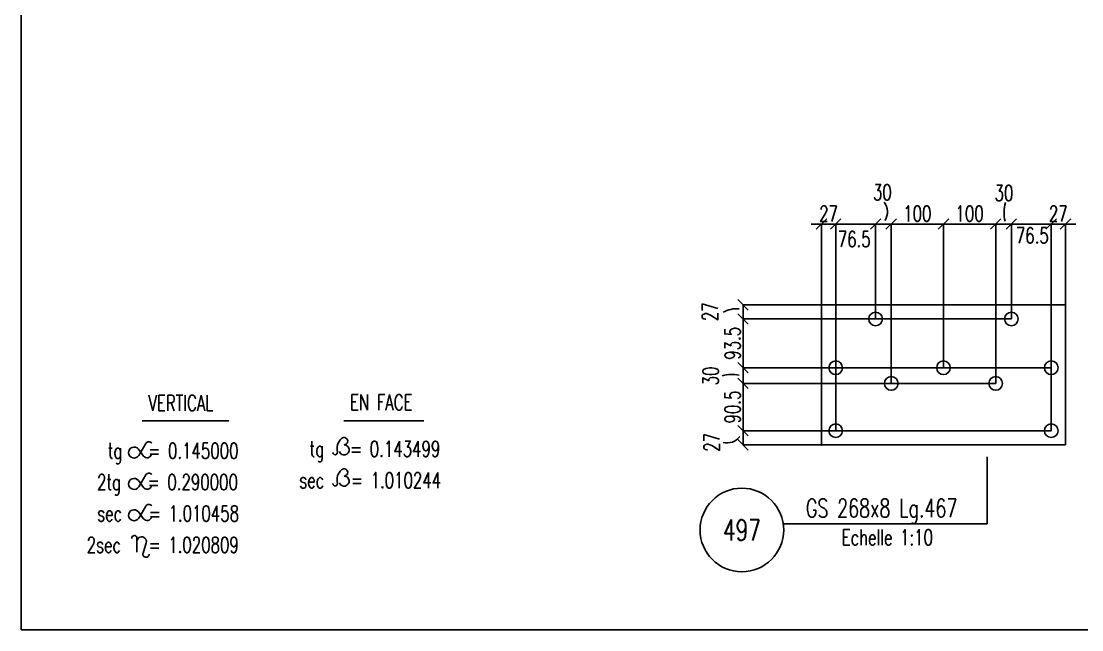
# Model space of a CAD drawing. Extents: x 142141 to 158361, y -163675 to -152195.
# Drawn here: x 142141 to 146201, y -163675 to -161347 of the extents above; entities that cross this region are included whole.
import ezdxf
from ezdxf.enums import TextEntityAlignment as Align

# ---------------------------------------------------------------- set-up
doc = ezdxf.new("R2010")
doc.units = 0
doc.header["$LTSCALE"] = 200
doc.header["$MEASUREMENT"] = 0
doc.layers.get('0').update_dxf_attribs({"linetype": 'CONTINUOUS'})
doc.layers.get('DEFPOINTS').update_dxf_attribs({"linetype": 'CONTINUOUS'})
for name, color, linetype in [('BOLLINI_1', 7, 'CONTINUOUS'), ('FORI', 2, 'CONTINUOUS'), ('LINEA-MEDIA', 7, 'CONTINUOUS'), ('LINEE_PIASTRE', 2, 'CONTINUOUS'), ('LS', 7, 'CONTINUOUS'), ('PIASTRE', 5, 'CONTINUOUS')]:
    doc.layers.add(name, color=color, linetype=linetype)
doc.styles.add('QUOTE', font='ROMANS8.SHX', dxfattribs={"width": 0.7})
doc.styles.add('RQL', font='ROMANS8.SHX', dxfattribs={"width": 0.7})
doc.styles.add('RS', font='ROMANS8.shx', dxfattribs={"width": 0.7})
doc.styles.get("Standard").update_dxf_attribs({"font": 'ROMANS8.SHX', "width": 0.7})
doc.dimstyles.new('TRATTO', dxfattribs={"dimscale": 0, "dimtxt": 60, "dimasz": 40, "dimexe": 0, "dimexo": 0, "dimgap": 10, "dimtad": 1, "dimrnd": 0.5, "dimdsep": 46, "dimtxsty": 'RS', "dimblk1": 'OBLIQUE', "dimblk2": 'OBLIQUE', "dimsah": 1, "dimcen": 0.09, "dimclrd": 2, "dimclre": 2, "dimclrt": 7, "dimadec": 0, "dimazin": 0, "dimtfac": 1, "dimtix": 1, "dimtmove": 2, "dimatfit": 3, "dimfxl": 1, "dimtolj": 1, "dimtzin": 0, "dimarcsym": 0})

# ---------------------------------------------------------------- blocks, each defined once
blk = doc.blocks.new('MRKR_98')
blk.add_point((0, 0))
at = {"color": 7, "style": 'QUOTE', "width": 0.5, "flags": 1}
for tag, p in [('TI', (3.7, 6.8)), ('NFORI', (3.7, 5.3)), ('AUX2', (3.7, 4.9)), ('FAM', (3.7, 4.5)), ('AUX1', (3.7, 4.2)), ('COMMESSA', (3.7, 3.8)), ('SPESSORE', (3.7, 2.5)), ('SV', (3.7, 1.8)), ('QUA', (3.7, 1.1)), ('DI_S', (3.7, 6.4)), ('D_S', (3.7, 6)), ('E_S', (3.7, 5.7)), ('MD', (3.7, 3.5)), ('MP', (3.7, 3.2)), ('LARGHEZZA', (3.7, 2.8)), ('NP', (3.7, 2.1)), ('PESO', (3.7, 1.4)), ('LUN', (3.7, 0.8)), ('PROF', (3.7, 0.4)), ('POS', (3.7, 0.1))]:
    blk.add_attdef(tag, p, '', height=0.2, dxfattribs=at)
at = {"color": 7, "flags": 1}
for tag, p in [('LAV1', (5.3, 6.9)), ('LAV2', (5.3, 6.5)), ('LAV3', (5.3, 6.2)), ('LAV4', (5.3, 5.9)), ('LAV5', (5.3, 5.5)), ('LAV6', (5.3, 5.2)), ('LAV7', (5.3, 4.9)), ('LAV8', (5.3, 4.5)), ('LAV9', (5.3, 4.2)), ('LAV10', (5.3, 3.9))]:
    blk.add_attdef(tag, p, '', height=0.2, dxfattribs=at)
blk = doc.blocks.new('16')
blk.add_circle((0, 0), 1)
blk = doc.blocks.new('_OBLIQUE')
at = {"color": 0, "linetype": 'ByBlock'}
blk.add_line((-0.5, -0.5), (0.5, 0.5), dxfattribs=at)
blk = doc.blocks.new('*D142')
at = {"layer": 'DEFPOINTS', "color": 0, "transparency": 16777216}
for p in [(145258.7, -162122.9), (145204.1, -162432), (145258.7, -162913.7)]:
    blk.add_point(p, dxfattribs=at)
at = {"layer": 'LS', "color": 2, "lineweight": -2, "transparency": 16777216}
for p, q in [((145204.1, -162122.9), (145164.1, -162122.9)), ((145204.1, -162432), (145204.1, -162122.9)), ((145204.1, -162122.9), (145258.7, -162122.9)), ((145258.7, -162913.7), (145258.7, -162122.9)), ((145258.7, -162122.9), (145298.7, -162122.9))]:
    blk.add_line(p, q, dxfattribs=at)
at = {"layer": 'LS', "color": 2, "lineweight": -2, "transparency": 16777216, "xscale": 40, "yscale": 40, "zscale": 40}
blk.add_blockref('_OBLIQUE', (145204.1, -162122.9), dxfattribs=at)
at = {"layer": 'LS', "color": 2, "lineweight": -2, "transparency": 16777216, "xscale": 40, "yscale": 40, "zscale": 40, "rotation": 180}
blk.add_blockref('_OBLIQUE', (145258.7, -162122.9), dxfattribs=at)
at = {"layer": 'LS', "color": 7, "transparency": 16777216, "insert": (145231.4, -162082.9), "char_height": 60, "attachment_point": 5, "style": 'RS'}
blk.add_mtext('\\A1;27', dxfattribs=at)
blk = doc.blocks.new('*D143')
at = {"layer": 'DEFPOINTS', "color": 0, "transparency": 16777216}
for p in [(145411.2, -162122.9), (145411.2, -162486.2), (145258.7, -162672.9)]:
    blk.add_point(p, dxfattribs=at)
at = {"layer": 'LS', "color": 2, "lineweight": -2, "transparency": 16777216}
for p, q in [((145258.7, -162672.9), (145258.7, -162122.9)), ((145258.7, -162122.9), (145411.2, -162122.9)), ((145411.2, -162486.2), (145411.2, -162122.9))]:
    blk.add_line(p, q, dxfattribs=at)
at = {"layer": 'LS', "color": 2, "lineweight": -2, "transparency": 16777216, "xscale": 40, "yscale": 40, "zscale": 40, "rotation": 180}
blk.add_blockref('_OBLIQUE', (145258.7, -162122.9), dxfattribs=at)
at = {"layer": 'LS', "color": 2, "lineweight": -2, "transparency": 16777216, "xscale": 40, "yscale": 40, "zscale": 40}
blk.add_blockref('_OBLIQUE', (145411.2, -162122.9), dxfattribs=at)
at = {"layer": 'LS', "color": 7, "transparency": 16777216, "insert": (145329.5, -162180.7), "char_height": 60, "attachment_point": 5, "style": 'RS'}
blk.add_mtext('\\A1;76.5', dxfattribs=at)
blk = doc.blocks.new('*D144')
at = {"layer": 'DEFPOINTS', "color": 0, "transparency": 16777216}
for p in [(145471.1, -162122.9), (145411.2, -162486.2), (145471.1, -162732.9)]:
    blk.add_point(p, dxfattribs=at)
at = {"layer": 'LS', "color": 2, "lineweight": -2, "transparency": 16777216}
for p, q in [((145411.2, -162486.2), (145411.2, -162122.9)), ((145411.2, -162122.9), (145471.1, -162122.9)), ((145471.1, -162732.9), (145471.1, -162122.9))]:
    blk.add_line(p, q, dxfattribs=at)
at = {"layer": 'LS', "color": 2, "lineweight": -2, "transparency": 16777216, "xscale": 40, "yscale": 40, "zscale": 40, "rotation": 180}
blk.add_blockref('_OBLIQUE', (145411.2, -162122.9), dxfattribs=at)
at = {"layer": 'LS', "color": 2, "lineweight": -2, "transparency": 16777216, "xscale": 40, "yscale": 40, "zscale": 40}
blk.add_blockref('_OBLIQUE', (145471.1, -162122.9), dxfattribs=at)
at = {"layer": 'LS', "color": 7, "transparency": 16777216, "insert": (145437.4, -162001.5), "char_height": 60, "attachment_point": 5, "style": 'RS'}
blk.add_mtext('\\A1;30', dxfattribs=at)
blk = doc.blocks.new('*D145')
at = {"layer": 'DEFPOINTS', "color": 0, "transparency": 16777216}
for p in [(145671.1, -162122.9), (145671.1, -162672.9), (145471.1, -162732.9)]:
    blk.add_point(p, dxfattribs=at)
at = {"layer": 'LS', "color": 2, "lineweight": -2, "transparency": 16777216}
for p, q in [((145471.1, -162732.9), (145471.1, -162122.9)), ((145471.1, -162122.9), (145671.1, -162122.9)), ((145671.1, -162672.9), (145671.1, -162122.9))]:
    blk.add_line(p, q, dxfattribs=at)
at = {"layer": 'LS', "color": 2, "lineweight": -2, "transparency": 16777216, "xscale": 40, "yscale": 40, "zscale": 40, "rotation": 180}
blk.add_blockref('_OBLIQUE', (145471.1, -162122.9), dxfattribs=at)
at = {"layer": 'LS', "color": 2, "lineweight": -2, "transparency": 16777216, "xscale": 40, "yscale": 40, "zscale": 40}
blk.add_blockref('_OBLIQUE', (145671.1, -162122.9), dxfattribs=at)
at = {"layer": 'LS', "color": 7, "transparency": 16777216, "insert": (145571.1, -162082.9), "char_height": 60, "attachment_point": 5, "style": 'RS'}
blk.add_mtext('\\A1;100', dxfattribs=at)
blk = doc.blocks.new('*D146')
at = {"layer": 'DEFPOINTS', "color": 0, "transparency": 16777216}
for p in [(145871.1, -162122.9), (145671.1, -162672.9), (145871.1, -162732.9)]:
    blk.add_point(p, dxfattribs=at)
at = {"layer": 'LS', "color": 2, "lineweight": -2, "transparency": 16777216}
for p, q in [((145671.1, -162672.9), (145671.1, -162122.9)), ((145671.1, -162122.9), (145871.1, -162122.9)), ((145871.1, -162732.9), (145871.1, -162122.9))]:
    blk.add_line(p, q, dxfattribs=at)
at = {"layer": 'LS', "color": 2, "lineweight": -2, "transparency": 16777216, "xscale": 40, "yscale": 40, "zscale": 40, "rotation": 180}
blk.add_blockref('_OBLIQUE', (145671.1, -162122.9), dxfattribs=at)
at = {"layer": 'LS', "color": 2, "lineweight": -2, "transparency": 16777216, "xscale": 40, "yscale": 40, "zscale": 40}
blk.add_blockref('_OBLIQUE', (145871.1, -162122.9), dxfattribs=at)
at = {"layer": 'LS', "color": 7, "transparency": 16777216, "insert": (145771.1, -162082.9), "char_height": 60, "attachment_point": 5, "style": 'RS'}
blk.add_mtext('\\A1;100', dxfattribs=at)
blk = doc.blocks.new('*D147')
at = {"layer": 'DEFPOINTS', "color": 0, "transparency": 16777216}
for p in [(145931.1, -162122.9), (145931.1, -162486.2), (145871.1, -162732.9)]:
    blk.add_point(p, dxfattribs=at)
at = {"layer": 'LS', "color": 2, "lineweight": -2, "transparency": 16777216}
for p, q in [((145871.1, -162732.9), (145871.1, -162122.9)), ((145871.1, -162122.9), (145931.1, -162122.9)), ((145931.1, -162486.2), (145931.1, -162122.9))]:
    blk.add_line(p, q, dxfattribs=at)
at = {"layer": 'LS', "color": 2, "lineweight": -2, "transparency": 16777216, "xscale": 40, "yscale": 40, "zscale": 40, "rotation": 180}
blk.add_blockref('_OBLIQUE', (145871.1, -162122.9), dxfattribs=at)
at = {"layer": 'LS', "color": 2, "lineweight": -2, "transparency": 16777216, "xscale": 40, "yscale": 40, "zscale": 40}
blk.add_blockref('_OBLIQUE', (145931.1, -162122.9), dxfattribs=at)
at = {"layer": 'LS', "color": 7, "transparency": 16777216, "insert": (145902.6, -162004), "char_height": 60, "attachment_point": 5, "style": 'RS'}
blk.add_mtext('\\A1;30', dxfattribs=at)
blk = doc.blocks.new('*D148')
at = {"layer": 'DEFPOINTS', "color": 0, "transparency": 16777216}
for p in [(146083.6, -162122.9), (145931.1, -162486.2), (146083.6, -162913.7)]:
    blk.add_point(p, dxfattribs=at)
at = {"layer": 'LS', "color": 2, "lineweight": -2, "transparency": 16777216}
for p, q in [((145931.1, -162486.2), (145931.1, -162122.9)), ((145931.1, -162122.9), (146083.6, -162122.9)), ((146083.6, -162913.7), (146083.6, -162122.9))]:
    blk.add_line(p, q, dxfattribs=at)
at = {"layer": 'LS', "color": 2, "lineweight": -2, "transparency": 16777216, "xscale": 40, "yscale": 40, "zscale": 40, "rotation": 180}
blk.add_blockref('_OBLIQUE', (145931.1, -162122.9), dxfattribs=at)
at = {"layer": 'LS', "color": 2, "lineweight": -2, "transparency": 16777216, "xscale": 40, "yscale": 40, "zscale": 40}
blk.add_blockref('_OBLIQUE', (146083.6, -162122.9), dxfattribs=at)
at = {"layer": 'LS', "color": 7, "transparency": 16777216, "insert": (146011.3, -162166.8), "char_height": 60, "attachment_point": 5, "style": 'RS'}
blk.add_mtext('\\A1;76.5', dxfattribs=at)
blk = doc.blocks.new('*D149')
at = {"layer": 'DEFPOINTS', "color": 0, "transparency": 16777216}
for p in [(146138.1, -162122.9), (146138.1, -162432), (146083.6, -162672.9)]:
    blk.add_point(p, dxfattribs=at)
at = {"layer": 'LS', "color": 2, "lineweight": -2, "transparency": 16777216}
for p, q in [((146083.6, -162122.9), (146043.6, -162122.9)), ((146083.6, -162672.9), (146083.6, -162122.9)), ((146083.6, -162122.9), (146138.1, -162122.9)), ((146138.1, -162432), (146138.1, -162122.9)), ((146138.1, -162122.9), (146178.1, -162122.9))]:
    blk.add_line(p, q, dxfattribs=at)
at = {"layer": 'LS', "color": 2, "lineweight": -2, "transparency": 16777216, "xscale": 40, "yscale": 40, "zscale": 40}
blk.add_blockref('_OBLIQUE', (146083.6, -162122.9), dxfattribs=at)
at = {"layer": 'LS', "color": 2, "lineweight": -2, "transparency": 16777216, "xscale": 40, "yscale": 40, "zscale": 40, "rotation": 180}
blk.add_blockref('_OBLIQUE', (146138.1, -162122.9), dxfattribs=at)
at = {"layer": 'LS', "color": 7, "transparency": 16777216, "insert": (146110.8, -162082.9), "char_height": 60, "attachment_point": 5, "style": 'RS'}
blk.add_mtext('\\A1;27', dxfattribs=at)
blk = doc.blocks.new('*D150')
at = {"layer": 'DEFPOINTS', "color": 0, "transparency": 16777216}
for p in [(144903.8, -162913.7), (146083.6, -162913.7), (145204.1, -162968)]:
    blk.add_point(p, dxfattribs=at)
at = {"layer": 'LS', "color": 2, "lineweight": -2, "transparency": 16777216}
for p, q in [((146083.6, -162913.7), (144903.8, -162913.7)), ((144903.8, -162968), (144903.8, -162913.7)), ((145204.1, -162968), (144903.8, -162968))]:
    blk.add_line(p, q, dxfattribs=at)
at = {"layer": 'LS', "color": 2, "lineweight": -2, "transparency": 16777216, "xscale": 40, "yscale": 40, "zscale": 40}
for p, rotation in [((144903.8, -162913.7), 90), ((144903.8, -162968), 270)]:
    blk.add_blockref('_OBLIQUE', p, dxfattribs=dict(at, rotation=rotation))
at = {"layer": 'LS', "color": 7, "transparency": 16777216, "insert": (144783.5, -162958.3), "char_height": 60, "attachment_point": 5, "rotation": 90, "style": 'RS'}
blk.add_mtext('\\A1;27', dxfattribs=at)
blk = doc.blocks.new('*D151')
at = {"layer": 'DEFPOINTS', "color": 0, "transparency": 16777216}
for p in [(144903.8, -162732.9), (145871.1, -162732.9), (145258.7, -162913.7)]:
    blk.add_point(p, dxfattribs=at)
at = {"layer": 'LS', "color": 2, "lineweight": -2, "transparency": 16777216}
for p, q in [((145871.1, -162732.9), (144903.8, -162732.9)), ((144903.8, -162913.7), (144903.8, -162732.9)), ((145258.7, -162913.7), (144903.8, -162913.7))]:
    blk.add_line(p, q, dxfattribs=at)
at = {"layer": 'LS', "color": 2, "lineweight": -2, "transparency": 16777216, "xscale": 40, "yscale": 40, "zscale": 40}
for p, rotation in [((144903.8, -162732.9), 90), ((144903.8, -162913.7), 270)]:
    blk.add_blockref('_OBLIQUE', p, dxfattribs=dict(at, rotation=rotation))
at = {"layer": 'LS', "color": 7, "transparency": 16777216, "insert": (144863.8, -162823.3), "char_height": 60, "attachment_point": 5, "rotation": 90, "style": 'RS'}
blk.add_mtext('\\A1;90.5', dxfattribs=at)
blk = doc.blocks.new('*D152')
at = {"layer": 'DEFPOINTS', "color": 0, "transparency": 16777216}
for p in [(144903.8, -162672.9), (146083.6, -162672.9), (145471.1, -162732.9)]:
    blk.add_point(p, dxfattribs=at)
at = {"layer": 'LS', "color": 2, "lineweight": -2, "transparency": 16777216}
for p, q in [((146083.6, -162672.9), (144903.8, -162672.9)), ((144903.8, -162732.9), (144903.8, -162672.9)), ((145471.1, -162732.9), (144903.8, -162732.9))]:
    blk.add_line(p, q, dxfattribs=at)
at = {"layer": 'LS', "color": 2, "lineweight": -2, "transparency": 16777216, "xscale": 40, "yscale": 40, "zscale": 40}
for p, rotation in [((144903.8, -162672.9), 90), ((144903.8, -162732.9), 270)]:
    blk.add_blockref('_OBLIQUE', p, dxfattribs=dict(at, rotation=rotation))
at = {"layer": 'LS', "color": 7, "transparency": 16777216, "insert": (144779.7, -162704.4), "char_height": 60, "attachment_point": 5, "rotation": 90, "style": 'RS'}
blk.add_mtext('\\A1;30', dxfattribs=at)
blk = doc.blocks.new('*D153')
at = {"layer": 'DEFPOINTS', "color": 0, "transparency": 16777216}
for p in [(144903.8, -162486.2), (145931.1, -162486.2), (145258.7, -162672.9)]:
    blk.add_point(p, dxfattribs=at)
at = {"layer": 'LS', "color": 2, "lineweight": -2, "transparency": 16777216}
for p, q in [((145931.1, -162486.2), (144903.8, -162486.2)), ((144903.8, -162672.9), (144903.8, -162486.2)), ((145258.7, -162672.9), (144903.8, -162672.9))]:
    blk.add_line(p, q, dxfattribs=at)
at = {"layer": 'LS', "color": 2, "lineweight": -2, "transparency": 16777216, "xscale": 40, "yscale": 40, "zscale": 40}
for p, rotation in [((144903.8, -162486.2), 90), ((144903.8, -162672.9), 270)]:
    blk.add_blockref('_OBLIQUE', p, dxfattribs=dict(at, rotation=rotation))
at = {"layer": 'LS', "color": 7, "transparency": 16777216, "insert": (144863.8, -162579.5), "char_height": 60, "attachment_point": 5, "rotation": 90, "style": 'RS'}
blk.add_mtext('\\A1;93.5', dxfattribs=at)
blk = doc.blocks.new('*D154')
at = {"layer": 'DEFPOINTS', "color": 0, "transparency": 16777216}
for p in [(144903.8, -162432), (145204.1, -162432), (145411.2, -162486.2)]:
    blk.add_point(p, dxfattribs=at)
at = {"layer": 'LS', "color": 2, "lineweight": -2, "transparency": 16777216}
for p, q in [((145204.1, -162432), (144903.8, -162432)), ((144903.8, -162486.2), (144903.8, -162432)), ((145411.2, -162486.2), (144903.8, -162486.2))]:
    blk.add_line(p, q, dxfattribs=at)
at = {"layer": 'LS', "color": 2, "lineweight": -2, "transparency": 16777216, "xscale": 40, "yscale": 40, "zscale": 40}
for p, rotation in [((144903.8, -162432), 90), ((144903.8, -162486.2), 270)]:
    blk.add_blockref('_OBLIQUE', p, dxfattribs=dict(at, rotation=rotation))
at = {"layer": 'LS', "color": 7, "transparency": 16777216, "insert": (144777.8, -162458.7), "char_height": 60, "attachment_point": 5, "rotation": 90, "style": 'RS'}
blk.add_mtext('\\A1;27', dxfattribs=at)
blk = doc.blocks.new('xxx')
blk.add_circle((0, 0), 8)
at = {"color": 3, "style": 'RQL', "width": 0.7}
blk.add_attdef('POS', text='', height=4, dxfattribs=at).set_placement((0, 0), align=Align.MIDDLE)
at = {"style": 'RQL', "width": 0.7, "flags": 1}
for tag, p in [('POS1', (-0.39, -5.42)), ('TIPO', (-0.39, -8.66))]:
    blk.add_attdef(tag, p, '', height=2, dxfattribs=at)

msp = doc.modelspace()

# ---------------------------------------------------------------- linework, layer by layer
at = {"layer": 'LINEA-MEDIA'}
for p, q in [((142603.957, -162875.983), (142935.476, -162875.983)), ((143375.335, -162875.983), (143682.297, -162875.983)), ((142589.625, -162984.597), (142609.48, -163010.86)), ((142590.946, -163008.004), (142617.61, -162962.975)), ((142589.625, -163104.77), (142609.48, -163131.032)), ((142590.946, -163128.176), (142617.61, -163083.147)), ((142589.625, -163224.441), (142609.48, -163250.704)), ((142590.946, -163247.848), (142617.61, -163202.819)), ((142584.075, -163325.844), (142584.075, -163378.334)), ((142619.272, -163343.113), (142607.206, -163381.862))]:
    msp.add_line(p, q, dxfattribs=at)
for centre, radius, start, end in [((143401.959, -162982.677), 51.996, 132.141042, 193.778634), ((143376.875, -162953.873), 13.827, 270, 135.157666), ((142572.843, -162997.285), 21.038, 37.08899, 329.368163), ((142629.781, -162970.182), 14.145, 36.935571, 149.368163), ((143342.68, -162996.648), 8.921, 179.906205, 10.244605), ((143376.875, -162987.057), 19.358, 200.722607, 90), ((142622.977, -163000.656), 16.92, 217.08899, 345.851113), ((142629.781, -163090.354), 14.145, 36.935571, 149.368163), ((143401.959, -163102.265), 51.996, 132.141042, 193.778634), ((143376.875, -163073.461), 13.827, 270, 135.157666), ((142572.843, -163117.457), 21.038, 37.08899, 329.368163), ((143342.68, -163116.236), 8.921, 179.906205, 10.244605), ((143376.875, -163106.646), 19.358, 200.722607, 90), ((142622.977, -163120.829), 16.92, 217.08899, 345.851113), ((142629.781, -163210.026), 14.145, 36.935571, 149.368163), ((142572.843, -163237.129), 21.038, 37.08899, 329.368163), ((142622.977, -163240.5), 16.92, 217.08899, 345.851113), ((142574.001, -163325.104), 10.074, 355.786368, 189.399767), ((142601.987, -163337.731), 18.103, 342.70498, 171.681716), ((142618.967, -163385.524), 12.317, 162.70498, 355.007087)]:
    msp.add_arc(centre, radius, start, end, dxfattribs=at)
at = {"layer": 'LINEE_PIASTRE'}
for p, q in [((146138.113, -162431.982), (145204.113, -162431.982)), ((145204.113, -162431.982), (145204.113, -162967.982)), ((146138.113, -162967.982), (146138.113, -162431.982)), ((145204.113, -162967.982), (146138.113, -162967.982))]:
    msp.add_line(p, q, dxfattribs=at)
at = {"layer": 'LS', "color": 6}
for p, q in [((145258.666, -162672.855), (146083.561, -162672.855)), ((145871.113, -162732.855), (145471.113, -162732.855)), ((145838.274, -163270.076), (145838.274, -163013.252)), ((145057.866, -163270.076), (145838.274, -163270.076))]:
    msp.add_line(p, q, dxfattribs=at)
at = {"layer": 'LS', "color": 8}
msp.add_lwpolyline([(142140.931, -152195.489), (142140.931, -163675.489), (154860.931, -163675.489), (154860.931, -162075.489), (158360.931, -162075.489), (158360.931, -152195.489), (142140.931, -152195.489)], close=True, dxfattribs=at)
at = {"layer": 'LS', "color": 6}
for centre, radius, start, end in [((145394.64, -162076.749), 62.178, 328.316721, 37.013123), ((146024.423, -162078.905), 121.517, 161.528788, 195.86432), ((144880.035, -162552.297), 105.413, 85.299375, 119.740868), ((144860.107, -162834.243), 135.537, 77.800229, 105.181494), ((144842.279, -162900.318), 60.419, 256.152487, 324.093535)]:
    msp.add_arc(centre, radius, start, end, dxfattribs=at)

# ---------------------------------------------------------------- block references
at = {"layer": 'BOLLINI_1', "xscale": 20, "yscale": 20, "zscale": 20}
msp.add_blockref('xxx', (144899.587, -163293.481), dxfattribs=at).add_auto_attribs({'POS': '497'})
at = {"layer": 'FORI', "yscale": 26, "zscale": 26}
for p, xscale in [((145411.17, -162486.229), 26), ((145931.057, -162486.229), -26), ((145258.666, -162672.855), -26), ((145671.113, -162672.855), 26), ((146083.561, -162672.855), 26), ((145471.113, -162732.855), -26), ((145871.113, -162732.855), 26), ((145258.666, -162913.735), -26), ((146083.561, -162913.735), 26)]:
    msp.add_blockref('16', p, dxfattribs=dict(at, xscale=xscale))
at = {"layer": 'PIASTRE'}
ref = msp.add_blockref('MRKR_98', (145204.113, -162967.982), dxfattribs=dict(at, xscale=2, yscale=2, zscale=2))
ref.add_attrib('PROF', 'GS 268x8 Lg.467', (145144.598, -163245.069), dxfattribs={"layer": '0', "color": 2, "height": 70, "style": 'QUOTE', "width": 0.7})

# ---------------------------------------------------------------- texts
at = {"layer": 'LINEA-MEDIA', "style": 'RS', "width": 0.7}
for s, p in [('VERTICAL', (142628.016, -162837.981)), ('EN FACE', (143399.593, -162835.151)), ('tg   = 0.143499', (143244.929, -163013.375)), ('tg   = 0.145000', (142472.628, -163020.618)), ('sec   = 1.010244', (143205.102, -163133.376)), ('2tg   = 0.290000', (142431.156, -163140.619)), ('sec   = 1.010458', (142431.597, -163260.621)), ('2sec   = 1.020809', (142391.533, -163380.622))]:
    msp.add_text(s, height=60.0007, dxfattribs=at).set_placement(p)
at = {"layer": 'LS', "color": 7, "style": 'RS', "width": 0.7}
msp.add_text('Echelle 1:10', height=60, dxfattribs=at).set_placement((145281.679, -163352.027))

# ---------------------------------------------------------------- dimensions: what is measured, and where the dimension line sits
at = {"layer": 'LS', "color": 6}
for base, p1, p2, text, picture, middle in [((145471.113, -162122.912), (145411.17, -162486.229), (145471.113, -162732.855), '30', '*D144', (145437.402, -162001.522)), ((145931.057, -162122.912), (145871.113, -162732.855), (145931.057, -162486.229), '30', '*D147', (145902.641, -162004.002)), ((145411.17, -162122.912), (145258.666, -162672.855), (145411.17, -162486.229), '76.5', '*D143', (145329.454, -162180.657)), ((146083.561, -162122.912), (145931.057, -162486.229), (146083.561, -162913.735), '76.5', '*D148', (146011.346, -162166.76))]:
    dim = msp.add_linear_dim(base=base, p1=p1, p2=p2, text=text, dimstyle='TRATTO', override={"dimscale": 1}, dxfattribs=at)
    dim.commit()
    dim.dimension.update_dxf_attribs({"geometry": picture, "text_midpoint": middle, "dimtype": 160})
for base, p1, p2, text, picture, middle in [((145258.666, -162122.912), (145204.113, -162431.982), (145258.666, -162913.735), '27', '*D142', (145231.39, -162082.912)), ((145671.113, -162122.912), (145471.113, -162732.855), (145671.113, -162672.855), '100', '*D145', (145571.113, -162082.912)), ((145871.113, -162122.912), (145671.113, -162672.855), (145871.113, -162732.855), '100', '*D146', (145771.113, -162082.912)), ((146138.113, -162122.912), (146083.561, -162672.855), (146138.113, -162431.982), '27', '*D149', (146110.837, -162082.912))]:
    dim = msp.add_linear_dim(base=base, p1=p1, p2=p2, text=text, dimstyle='TRATTO', override={"dimscale": 1}, dxfattribs=at)
    dim.commit()
    dim.dimension.update_dxf_attribs({"geometry": picture, "text_midpoint": middle})
for base, p1, p2, text, picture, middle in [((144903.807, -162431.982), (145411.17, -162486.229), (145204.113, -162431.982), '27', '*D154', (144777.813, -162458.733)), ((144903.807, -162672.855), (145471.113, -162732.855), (146083.561, -162672.855), '30', '*D152', (144779.685, -162704.366)), ((144903.807, -162913.735), (145204.113, -162967.982), (146083.561, -162913.735), '27', '*D150', (144783.516, -162958.264))]:
    dim = msp.add_linear_dim(base=base, p1=p1, p2=p2, angle=90, text=text, dimstyle='TRATTO', override={"dimscale": 1}, dxfattribs=at)
    dim.commit()
    dim.dimension.update_dxf_attribs({"geometry": picture, "text_midpoint": middle, "dimtype": 160})
for base, p1, p2, text, picture, middle in [((144903.807, -162486.229), (145258.666, -162672.855), (145931.057, -162486.229), '93.5', '*D153', (144863.807, -162579.542)), ((144903.807, -162732.855), (145258.666, -162913.735), (145871.113, -162732.855), '90.5', '*D151', (144863.807, -162823.295))]:
    dim = msp.add_linear_dim(base=base, p1=p1, p2=p2, angle=90, text=text, dimstyle='TRATTO', override={"dimscale": 1}, dxfattribs=at)
    dim.commit()
    dim.dimension.update_dxf_attribs({"geometry": picture, "text_midpoint": middle})

doc.saveas('drawing.dxf')
